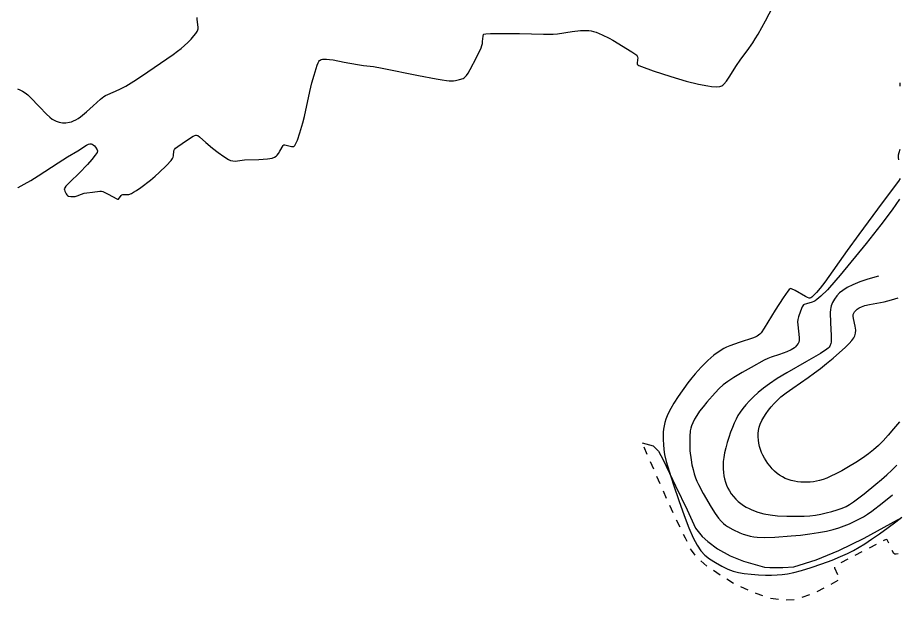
# Model space of a CAD drawing. Header units: millimetres. Extents: x 220021 to 223505, y 489325 to 491820.
# Drawn here: x 220026 to 220579, y 489463 to 489828 of the extents above; entities that cross this region are included whole.
import ezdxf

# ---------------------------------------------------------------- set-up
doc = ezdxf.new("R2010")
doc.units = ezdxf.units.MM
doc.linetypes.add('5M5', pattern=[10, 5, -5])
for name, color, linetype in [('F0017111', 8, 'Continuous'), ('F0037222', 8, 'Continuous'), ('F0037223', 8, '5M5')]:
    doc.layers.add(name, color=color, linetype=linetype)

msp = doc.modelspace()

# ---------------------------------------------------------------- linework, layer by layer
at = {"layer": 'F0017111', "flags": 128}
for points, elevation in [([(220026.02, 489721.728), (220026.229, 489721.83), (220029.98, 489723.849), (220034.226, 489726.308), (220038.783, 489729.139), (220051.296, 489737.308), (220057.13, 489741.008), (220063.601, 489744.907), (220069.093, 489748.348), (220070.276, 489748.965), (220071.152, 489749.244), (220071.877, 489749.237), (220072.581, 489748.991), (220073.281, 489748.536), (220073.971, 489747.897), (220074.633, 489747.112), (220075.705, 489745.487), (220075.968, 489744.77), (220075.711, 489743.785), (220074.581, 489742.107), (220072.383, 489739.485), (220069.566, 489736.357), (220064.368, 489730.898), (220058.873, 489725.475), (220056.113, 489722.596), (220055.408, 489721.673), (220055.134, 489720.976), (220055.177, 489720.296), (220055.428, 489719.479), (220056.257, 489717.818), (220056.714, 489717.219), (220057.212, 489716.794), (220057.8, 489716.494), (220059.314, 489716.14), (220061.043, 489716.106), (220062.001, 489716.26), (220063.119, 489716.593), (220065.959, 489717.721), (220067.58, 489718.24), (220069.26, 489718.565), (220072.711, 489718.914), (220077.365, 489719.483), (220078.398, 489719.514), (220079.368, 489719.315), (220080.591, 489718.774), (220082.601, 489717.627), (220088.146, 489714.675), (220088.558, 489714.458), (220088.818, 489714.415), (220089.121, 489714.523), (220090.8, 489716.832), (220091.236, 489717.141), (220091.918, 489717.381), (220092.703, 489717.465), (220094.272, 489717.399), (220095.503, 489717.475), (220097.171, 489718.084), (220098.531, 489718.813), (220100.454, 489720.034), (220103.021, 489721.843), (220109.082, 489726.52), (220112.001, 489728.963), (220114.675, 489731.331), (220119.142, 489735.629), (220122.087, 489738.868), (220122.87, 489739.931), (220123.293, 489740.79), (220123.498, 489741.671), (220123.86, 489744.859), (220124.153, 489745.633), (220124.883, 489746.43), (220126.384, 489747.585), (220131.65, 489751.237), (220135.892, 489753.986), (220136.906, 489754.526), (220137.537, 489754.739), (220138.086, 489754.758), (220138.819, 489754.441), (220139.996, 489753.576), (220143.935, 489750.125), (220148.133, 489746.487), (220151.67, 489743.71), (220155.053, 489741.259), (220158.037, 489739.382), (220159.388, 489738.783), (220160.763, 489738.464), (220162.228, 489738.435), (220165.17, 489738.816), (220168.184, 489739.132), (220177.083, 489739.486), (220182.638, 489739.827), (220185.39, 489740.267), (220186.886, 489740.762), (220188.044, 489741.498), (220188.684, 489742.138), (220189.436, 489743.135), (220190.32, 489744.545), (220192.442, 489748.195), (220192.843, 489748.536), (220193.366, 489748.558), (220195.137, 489748.125), (220197.663, 489747.475), (220198.687, 489747.453), (220199.068, 489747.596), (220199.778, 489748.259), (220200.192, 489748.925), (220201.325, 489751.554), (220202.869, 489756.073), (220204.66, 489762.36), (220205.637, 489766.438), (220209.043, 489782.112), (220210.403, 489787.492), (220211.741, 489792.307), (220213.712, 489798.605), (220214.286, 489800.054), (220214.721, 489800.87), (220215.125, 489801.406), (220215.582, 489801.777), (220216.171, 489802.044), (220216.97, 489802.248), (220218.048, 489802.369), (220219.473, 489802.369), (220221.324, 489802.214), (220223.721, 489801.874), (220230.585, 489800.563), (220238.908, 489798.982), (220242.679, 489798.442), (220249.041, 489797.686), (220254.519, 489796.756), (220277.13, 489792.138), (220288.327, 489789.931), (220292.119, 489789.295), (220294.716, 489788.959), (220296.534, 489788.815), (220299.176, 489788.816), (220300.382, 489788.962), (220303.002, 489789.523), (220305.123, 489790.214), (220305.887, 489790.63), (220306.576, 489791.192), (220307.307, 489792.03), (220308.262, 489793.474), (220309.639, 489795.9), (220313.573, 489803.482), (220316.421, 489809.381), (220316.991, 489810.89), (220317.257, 489812.085), (220317.414, 489813.384), (220317.694, 489816.756), (220317.926, 489817.764), (220318.235, 489818.069), (220319.418, 489818.289), (220322.308, 489818.434), (220327.405, 489818.511), (220340.579, 489818.423), (220355.62, 489817.926), (220358.848, 489817.923), (220361.6, 489818.06), (220364.326, 489818.336), (220373.664, 489819.639), (220378.901, 489820.253), (220382.617, 489820.43), (220384.054, 489820.336), (220385.433, 489820.108), (220386.908, 489819.739), (220388.542, 489819.212), (220392.435, 489817.626), (220396.859, 489815.422), (220399.054, 489814.164), (220410.9, 489806.964), (220413.41, 489805.323), (220414.024, 489804.791), (220414.403, 489804.299), (220414.603, 489803.75), (220414.657, 489803.052), (220414.601, 489802.157), (220414.326, 489799.679), (220414.418, 489799.205), (220414.741, 489798.8), (220415.453, 489798.351), (220416.99, 489797.692), (220424.349, 489795.101), (220435.487, 489791.471), (220445.147, 489788.612), (220452.771, 489786.689), (220458.648, 489785.546), (220460.91, 489785.246), (220464.174, 489785.049), (220466.075, 489785.2), (220467.379, 489785.663), (220468.017, 489786.07), (220468.712, 489786.665), (220470.396, 489788.607), (220472.488, 489791.717), (220476.196, 489797.714), (220479.314, 489802.262), (220483.35, 489807.674), (220486.866, 489812.592), (220488.379, 489815.004), (220490.118, 489817.996), (220494.736, 489826.361), (220499.317, 489835.102)], 55), ([(220579.056, 489787.547), (220579.071, 489785.405)], 55), ([(220578.986, 489745.758), (220578.387, 489743.652), (220578.083, 489742.107), (220578.051, 489740.736), (220578.275, 489739.117)], 55), ([(220579.246, 489727.524), (220578.117, 489725.822), (220567.878, 489712.13), (220553.306, 489692.414), (220546.015, 489682.33), (220532.06, 489662.485), (220529.088, 489658.677), (220526.703, 489655.922), (220524.953, 489654.092), (220523.836, 489653.04), (220523.152, 489652.559), (220522.65, 489652.425), (220522.084, 489652.474), (220521.218, 489652.78), (220519.818, 489653.478), (220513.432, 489657.13), (220511.174, 489658.269), (220510.628, 489658.383), (220510.176, 489658.294), (220509.625, 489657.854), (220508.795, 489656.862), (220505.787, 489652.585), (220500.889, 489644.833), (220494.033, 489633.66), (220491.983, 489630.737), (220491.217, 489629.878), (220490.463, 489629.2), (220489.657, 489628.638), (220488.69, 489628.12), (220487.277, 489627.538), (220478.374, 489624.615), (220472.381, 489622.526), (220470.373, 489621.67), (220468.728, 489620.853), (220465.729, 489619.045), (220462.483, 489616.583), (220458.688, 489613.245), (220454.529, 489609.201), (220450.617, 489604.979), (220448.605, 489602.52), (220446.188, 489599.318), (220440.093, 489590.627), (220437.36, 489586.473), (220435.422, 489583.273), (220434.132, 489580.811), (220433.203, 489578.678), (220432.404, 489576.545), (220431.717, 489574.401), (220431.178, 489572.318), (220430.815, 489570.327), (220430.61, 489568.297), (220430.537, 489566.055), (220430.576, 489563.474), (220430.739, 489560.607), (220431.047, 489557.55), (220431.568, 489554.236), (220432.566, 489549.942), (220434.355, 489543.782), (220437.107, 489535.273), (220440.436, 489525.548), (220443.813, 489516.142), (220446.821, 489508.301), (220449.474, 489502.118), (220451.892, 489497.397), (220454.226, 489493.896), (220456.742, 489491.199), (220459.732, 489488.847), (220463.366, 489486.497), (220467.319, 489484.279), (220471.142, 489482.44), (220474.539, 489481.157), (220477.829, 489480.319), (220481.482, 489479.747), (220485.803, 489479.293), (220490.434, 489478.948), (220494.848, 489478.735), (220498.658, 489478.675), (220502.016, 489478.776), (220505.213, 489479.038), (220508.564, 489479.495), (220512.477, 489480.287), (220517.388, 489481.587), (220523.512, 489483.485), (220530.182, 489485.759), (220536.513, 489488.105), (220541.818, 489490.283), (220546.203, 489492.297), (220549.97, 489494.213), (220553.449, 489496.139), (220557.072, 489498.34), (220561.293, 489501.122), (220566.364, 489504.647), (220571.709, 489508.5), (220576.545, 489512.12), (220580.301, 489515.107)], 55), ([(220565.615, 489666.28), (220558.925, 489664.425), (220554.021, 489662.707), (220549.663, 489660.867), (220546.024, 489659.022), (220543.272, 489657.318), (220541.223, 489655.655), (220539.456, 489653.777), (220537.985, 489651.78), (220536.853, 489649.735), (220536.035, 489647.596), (220535.745, 489646.475), (220535.542, 489645.237), (220535.445, 489643.506), (220535.638, 489637.006), (220535.993, 489628.975), (220536.001, 489626.436), (220535.88, 489624.899), (220535.67, 489623.91), (220535.074, 489622.359), (220534.69, 489621.715), (220534.193, 489621.119), (220533.317, 489620.394), (220529.184, 489617.728), (220520.608, 489612.697), (220508.088, 489605.53), (220502.105, 489601.93), (220497.296, 489598.759), (220493.483, 489595.926), (220490.273, 489593.243), (220487.349, 489590.569), (220484.704, 489587.943), (220482.408, 489585.453), (220480.503, 489583.153), (220478.918, 489580.968), (220477.555, 489578.792), (220476.324, 489576.52), (220475.168, 489574.067), (220474.042, 489571.35), (220472.912, 489568.323), (220471.814, 489565.084), (220470.798, 489561.77), (220469.911, 489558.507), (220469.189, 489555.388), (220468.662, 489552.495), (220468.351, 489549.884), (220468.229, 489547.5), (220468.257, 489545.258), (220468.404, 489543.091), (220468.675, 489540.993), (220469.082, 489538.973), (220469.634, 489537.036), (220470.336, 489535.16), (220471.188, 489533.317), (220472.193, 489531.488), (220473.354, 489529.702), (220474.673, 489527.993), (220476.146, 489526.396), (220477.733, 489524.924), (220479.385, 489523.588), (220481.063, 489522.395), (220482.763, 489521.337), (220484.493, 489520.405), (220486.258, 489519.589), (220489.905, 489518.245), (220493.73, 489517.197), (220497.79, 489516.404), (220502.41, 489515.87), (220508.117, 489515.612), (220515.164, 489515.591), (220518.987, 489515.696), (220522.7, 489515.928), (220526.135, 489516.321), (220529.429, 489516.889), (220532.793, 489517.643), (220536.346, 489518.576), (220539.832, 489519.616), (220542.902, 489520.675), (220545.349, 489521.721), (220547.542, 489522.952), (220549.992, 489524.623), (220556.637, 489529.654), (220564.07, 489535.621), (220567.6, 489538.608), (220570.923, 489541.583), (220574.03, 489544.576), (220577.074, 489547.729)], 65), ([(220578.78, 489574.915), (220575.107, 489570.36), (220571.714, 489566.38), (220568.575, 489562.95), (220565.578, 489559.948), (220562.59, 489557.244), (220559.38, 489554.671), (220555.693, 489552.055), (220551.399, 489549.293), (220546.86, 489546.566), (220542.565, 489544.123), (220538.895, 489542.16), (220535.815, 489540.648), (220533.183, 489539.5), (220530.868, 489538.638), (220528.762, 489538.005), (220526.765, 489537.548), (220524.794, 489537.225), (220522.825, 489537.017), (220518.868, 489536.913), (220516.879, 489537.015), (220514.892, 489537.228), (220512.913, 489537.561), (220510.957, 489538.02), (220509.038, 489538.615), (220507.172, 489539.353), (220505.371, 489540.242), (220503.648, 489541.29), (220502.015, 489542.5), (220500.47, 489543.861), (220499.007, 489545.353), (220497.625, 489546.958), (220496.334, 489548.639), (220495.148, 489550.358), (220494.08, 489552.087), (220493.132, 489553.837), (220492.308, 489555.632), (220491.611, 489557.489), (220491.048, 489559.407), (220490.63, 489561.378), (220490.363, 489563.391), (220490.246, 489565.419), (220490.277, 489567.433), (220490.463, 489569.417), (220490.857, 489571.408), (220491.523, 489573.46), (220492.502, 489575.607), (220493.744, 489577.808), (220495.177, 489580.003), (220496.738, 489582.145), (220498.409, 489584.228), (220500.183, 489586.255), (220502.116, 489588.267), (220504.51, 489590.444), (220507.735, 489592.998), (220511.986, 489596.053), (220521.465, 489602.592), (220525.563, 489605.509), (220529.302, 489608.322), (220533.088, 489611.342), (220537.175, 489614.759), (220541.211, 489618.264), (220544.69, 489621.427), (220547.234, 489623.921), (220548.962, 489625.851), (220550.117, 489627.43), (220550.898, 489628.877), (220551.322, 489630.446), (220551.362, 489632.398), (220551.032, 489634.868), (220550.055, 489639.71), (220549.827, 489641.206), (220549.865, 489642.161), (220550.158, 489642.913), (220550.694, 489643.733), (220551.444, 489644.616), (220552.377, 489645.492), (220553.503, 489646.303), (220555.008, 489647.051), (220557.118, 489647.75), (220559.949, 489648.413), (220569.114, 489650.182), (220573.768, 489651.317), (220575.917, 489651.969), (220578.013, 489652.709)], 70)]:
    msp.add_lwpolyline(points, dxfattribs=dict(at, elevation=elevation))
at = {"layer": 'F0017111', "elevation": 60}
for points in [[(220025.874, 489783.693), (220027.181, 489783.117), (220029.015, 489782.183), (220030.654, 489781.191), (220032.2, 489780.039), (220033.777, 489778.606), (220039.483, 489772.425), (220044.009, 489767.873), (220046.017, 489766.06), (220047.608, 489764.803), (220048.865, 489763.998), (220049.934, 489763.477), (220051.929, 489762.807), (220053.926, 489762.471), (220056.081, 489762.438), (220058.48, 489762.775), (220059.729, 489763.115), (220060.992, 489763.594), (220062.311, 489764.246), (220063.743, 489765.111), (220065.336, 489766.224), (220069.049, 489769.232), (220073.23, 489773.023), (220077.857, 489777.308), (220078.886, 489778.157), (220079.845, 489778.827), (220080.964, 489779.446), (220087.285, 489782.251), (220090.322, 489783.715), (220093.604, 489785.474), (220097.024, 489787.478), (220100.48, 489789.655), (220107.468, 489794.416), (220123.348, 489805.285), (220126.196, 489807.307), (220128.45, 489809.048), (220130.494, 489810.823), (220132.603, 489812.852), (220134.639, 489814.974), (220136.358, 489816.931), (220137.579, 489818.521), (220138.357, 489819.753), (220138.809, 489820.689), (220139.038, 489821.417), (220139.087, 489822.128), (220138.542, 489825.754), (220138.417, 489827.221), (220138.476, 489828.523)], [(220578.924, 489714.424), (220574.155, 489707.725), (220567.134, 489698.418), (220557.832, 489686.731), (220541.673, 489666.881), (220538.928, 489663.605), (220533.579, 489657.681), (220529.514, 489653.591), (220527.015, 489651.473), (220526.028, 489650.798), (220525.06, 489650.271), (220524.008, 489649.852), (220520.525, 489648.958), (220519.134, 489648.468), (220518.675, 489648.14), (220518.258, 489647.676), (220517.819, 489646.948), (220516.662, 489644.201), (220515.447, 489640.602), (220515.086, 489639.13), (220514.943, 489637.639), (220515.02, 489635.705), (220515.838, 489627.647), (220515.83, 489625.918), (220515.617, 489624.832), (220515.263, 489624.063), (220514.286, 489622.643), (220513.653, 489621.967), (220512.906, 489621.328), (220510.962, 489620.09), (220508.102, 489618.744), (220503.578, 489617.112), (220498.415, 489615.378), (220496.305, 489614.566), (220493.965, 489613.464), (220485.721, 489608.951), (220480.148, 489605.746), (220475.01, 489602.66), (220471.153, 489600.134), (220468.277, 489597.941), (220465.798, 489595.685), (220463.249, 489593.069), (220458.063, 489587.203), (220455.658, 489584.296), (220453.503, 489581.515), (220451.678, 489578.892), (220450.245, 489576.459), (220449.175, 489574.266), (220448.422, 489572.363), (220447.931, 489570.754), (220447.635, 489569.243), (220447.337, 489565.61), (220447.253, 489561.145), (220447.455, 489556.618), (220448.154, 489551.042), (220448.704, 489547.882), (220449.343, 489544.845), (220450.047, 489542.162), (220450.823, 489539.784), (220451.688, 489537.592), (220452.687, 489535.424), (220455.743, 489529.772), (220460.693, 489521.344), (220463.21, 489517.41), (220465.325, 489514.495), (220467.053, 489512.483), (220468.485, 489511.085), (220469.733, 489510.032), (220470.989, 489509.144), (220474.302, 489507.27), (220478.652, 489505.23), (220480.881, 489504.365), (220483.083, 489503.655), (220485.262, 489503.108), (220487.427, 489502.727), (220489.61, 489502.484), (220494.232, 489502.282), (220500.702, 489502.473), (220510.825, 489503.217), (220516.663, 489503.797), (220522.518, 489504.505), (220528.076, 489505.322), (220533.038, 489506.225), (220537.21, 489507.202), (220540.813, 489508.286), (220544.17, 489509.518), (220547.523, 489510.919), (220550.77, 489512.412), (220553.728, 489513.895), (220556.3, 489515.322), (220558.745, 489516.86), (220561.407, 489518.73), (220567.918, 489523.736), (220574.4, 489529.08)]]:
    msp.add_lwpolyline(points, dxfattribs=at)
at = {"layer": 'F0037222', "flags": 128}
msp.add_lwpolyline([(220417.414, 489561.56), (220424.38, 489559.715), (220427.616, 489556.461), (220430.544, 489550.978), (220438.265, 489534.754), (220445.742, 489519.553), (220450.97, 489508.022), (220455.017, 489502.961), (220458.669, 489499.829), (220464.604, 489495.244), (220472.598, 489490.835), (220481.104, 489487.319), (220494.157, 489483.718), (220497.505, 489483.45), (220505.597, 489483.377), (220512.537, 489483.877), (220526.652, 489488.204), (220540.741, 489494.147), (220556.739, 489501.827), (220577.54, 489513.356), (220578.865, 489513.965)], dxfattribs=at)
at = {"layer": 'F0037223', "flags": 128}
msp.add_lwpolyline([(220577.903, 489492.114), (220576.818, 489491.856), (220575.857, 489491.829), (220575.203, 489492.218), (220571.07, 489500.763), (220570.654, 489500.954), (220569.42, 489500.655), (220538.084, 489484.224), (220538.09, 489483.276), (220541.494, 489475.925), (220525.468, 489467.331), (220512.805, 489463.132), (220506.785, 489462.836), (220498.012, 489464.035), (220489.001, 489467.115), (220476.399, 489472.563), (220467.683, 489477.777), (220457.972, 489484.362), (220451.724, 489490.017), (220448.324, 489494.226), (220444.607, 489501.843), (220436.872, 489517.631), (220417.414, 489561.56)], dxfattribs=at)

doc.saveas('drawing.dxf')
